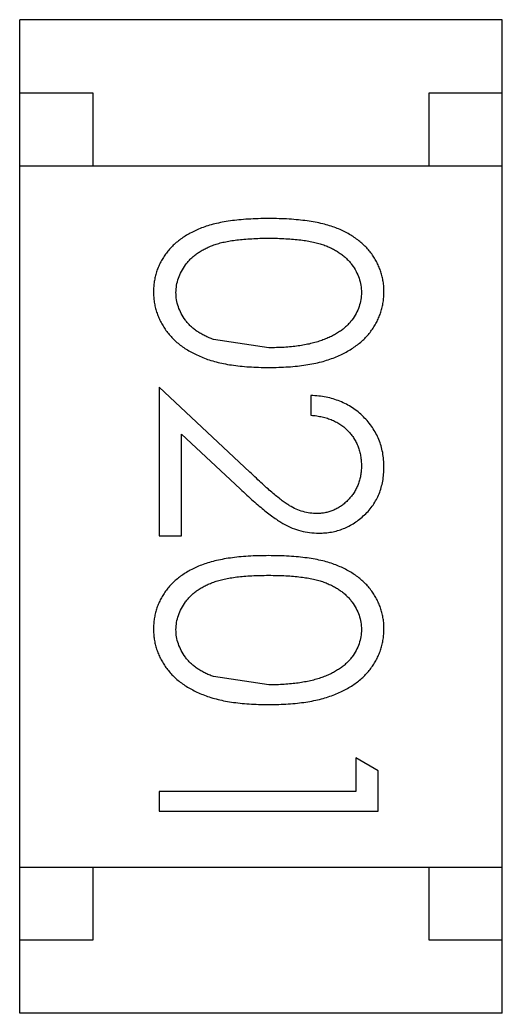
# Model space of a CAD drawing. Header units: inches. Extents: x -13 to 240, y -18 to 126.
# Drawn here: x 192.311 to 192.641, y 28.576 to 29.256 of the extents above; entities that cross this region are included whole.
import ezdxf

# ---------------------------------------------------------------- set-up
doc = ezdxf.new("R2010")
doc.units = ezdxf.units.IN
doc.header["$LTSCALE"] = 1.21
doc.header["$MEASUREMENT"] = 0
doc.layers.get('0').update_dxf_attribs({"linetype": 'CONTINUOUS'})

msp = doc.modelspace()

# ---------------------------------------------------------------- linework, layer by layer
at = {"color": 7, "linetype": 'Continuous'}
for p, q in [((192.31149, 28.57641), (192.31149, 29.25641)), ((192.64149, 29.25641), (192.31149, 29.25641)), ((192.64149, 28.57641), (192.64149, 29.25641)), ((192.31149, 29.20641), (192.36149, 29.20641)), ((192.36149, 29.20641), (192.36149, 29.15641)), ((192.59149, 29.15641), (192.59149, 29.20641)), ((192.59149, 29.20641), (192.64149, 29.20641)), ((192.31149, 29.15641), (192.64149, 29.15641)), ((192.48177, 29.03191), (192.44406, 29.03759)), ((192.40677, 29.00499), (192.40677, 28.90306)), ((192.46885, 28.94681), (192.40677, 29.00499)), ((192.51062, 28.99922), (192.51062, 28.98576)), ((192.42215, 28.90306), (192.42215, 28.97287)), ((192.42215, 28.97287), (192.46221, 28.93534)), ((192.40677, 28.90306), (192.42215, 28.90306)), ((192.48177, 28.80114), (192.44406, 28.80682)), ((192.54138, 28.75114), (192.54138, 28.72806)), ((192.55677, 28.74234), (192.54138, 28.75114)), ((192.55677, 28.7146), (192.55677, 28.74234)), ((192.40677, 28.72806), (192.40677, 28.7146)), ((192.54138, 28.72806), (192.40677, 28.72806)), ((192.40677, 28.7146), (192.55677, 28.7146)), ((192.31149, 28.67641), (192.64149, 28.67641)), ((192.36149, 28.67641), (192.36149, 28.62641)), ((192.59149, 28.62641), (192.59149, 28.67641)), ((192.36149, 28.62641), (192.31149, 28.62641)), ((192.64149, 28.62641), (192.59149, 28.62641)), ((192.64149, 28.57641), (192.31149, 28.57641))]:
    msp.add_line(p, q, dxfattribs=at)
for points, knots in [([(192.48171, 29.12037), (192.47932, 29.12036), (192.47468, 29.12033), (192.46792, 29.12002), (192.46156, 29.11953), (192.45562, 29.1188), (192.45009, 29.1179), (192.44494, 29.11685), (192.44022, 29.11552), (192.43588, 29.11402), (192.43188, 29.11232), (192.42816, 29.11046), (192.42469, 29.10845), (192.42149, 29.10626), (192.41852, 29.10397), (192.41579, 29.1015), (192.41336, 29.09884), (192.41116, 29.09605), (192.40924, 29.09312), (192.40755, 29.09011), (192.40609, 29.08702), (192.40496, 29.08382), (192.40405, 29.08055), (192.40339, 29.07719), (192.40298, 29.07374), (192.40294, 29.0714), (192.40292, 29.07022)], [0, 0, 0, 0, 0.068113, 0.132564, 0.193427, 0.250218, 0.303569, 0.353576, 0.400235, 0.443586, 0.484619, 0.524292, 0.56238, 0.599049, 0.63494, 0.669782, 0.704009, 0.737842, 0.771098, 0.803896, 0.836415, 0.868639, 0.900715, 0.933378, 0.966213, 1, 1, 1, 1]), ([(192.56062, 29.07022), (192.5606, 29.0714), (192.56056, 29.07374), (192.56015, 29.07719), (192.5595, 29.08056), (192.55854, 29.08385), (192.55739, 29.08707), (192.55593, 29.09018), (192.55421, 29.09321), (192.55226, 29.09617), (192.55004, 29.09897), (192.5476, 29.10165), (192.54487, 29.1041), (192.54192, 29.10644), (192.5387, 29.10858), (192.53527, 29.11062), (192.53156, 29.11244), (192.52759, 29.11411), (192.52329, 29.11559), (192.51859, 29.11686), (192.51348, 29.11799), (192.50794, 29.11883), (192.50197, 29.11952), (192.49559, 29.12003), (192.48878, 29.12033), (192.48411, 29.12036), (192.48171, 29.12037)], [0, 0, 0, 0, 0.033742, 0.066533, 0.099153, 0.13154, 0.164087, 0.196563, 0.229707, 0.263315, 0.297504, 0.331686, 0.366482, 0.4021, 0.438958, 0.476748, 0.515985, 0.556589, 0.599519, 0.645765, 0.695487, 0.748721, 0.805687, 0.866754, 0.931405, 1, 1, 1, 1]), ([(192.41831, 29.06977), (192.41839, 29.07142), (192.41856, 29.07473), (192.41986, 29.0796), (192.42193, 29.08434), (192.42431, 29.0881), (192.42661, 29.09095), (192.42853, 29.09301), (192.43068, 29.0949), (192.43299, 29.09668), (192.4355, 29.09831), (192.43822, 29.09977), (192.44112, 29.10113), (192.44423, 29.10237), (192.44764, 29.10347), (192.45141, 29.10439), (192.45555, 29.10515), (192.46006, 29.10583), (192.46496, 29.10628), (192.47023, 29.10664), (192.47588, 29.10689), (192.47977, 29.1069), (192.48177, 29.10691)], [0, 0, 0, 0, 0.060034, 0.120278, 0.182348, 0.247919, 0.281641, 0.315701, 0.350322, 0.385703, 0.421819, 0.459196, 0.497866, 0.538301, 0.58121, 0.628183, 0.679403, 0.734699, 0.794074, 0.858416, 0.927049, 1, 1, 1, 1]), ([(192.48177, 29.10691), (192.48378, 29.10691), (192.48769, 29.1069), (192.49335, 29.10663), (192.49863, 29.1063), (192.50353, 29.10577), (192.50806, 29.10518), (192.5122, 29.10434), (192.51596, 29.10344), (192.51937, 29.10234), (192.52248, 29.1011), (192.52539, 29.09975), (192.52809, 29.09825), (192.53059, 29.09661), (192.53292, 29.09487), (192.53505, 29.09298), (192.537, 29.09096), (192.53924, 29.0881), (192.5416, 29.08436), (192.54374, 29.07966), (192.54497, 29.07475), (192.54514, 29.07143), (192.54523, 29.06977)], [0, 0, 0, 0, 0.073302, 0.142286, 0.206253, 0.266017, 0.321612, 0.372532, 0.419497, 0.462398, 0.502825, 0.541489, 0.579034, 0.615143, 0.650298, 0.684912, 0.718701, 0.752189, 0.817245, 0.879117, 0.939613, 1, 1, 1, 1]), ([(192.40292, 29.07022), (192.40294, 29.06903), (192.40297, 29.06665), (192.40343, 29.06314), (192.40407, 29.0597), (192.40501, 29.05635), (192.40623, 29.0531), (192.40766, 29.0499), (192.40942, 29.04681), (192.4114, 29.04379), (192.41365, 29.0409), (192.41619, 29.03818), (192.41895, 29.03557), (192.42201, 29.03317), (192.42531, 29.03092), (192.42888, 29.02885), (192.43268, 29.02692), (192.43675, 29.02514), (192.44113, 29.02352), (192.44588, 29.02221), (192.45097, 29.02102), (192.45642, 29.02006), (192.46224, 29.01937), (192.46841, 29.01881), (192.47495, 29.01853), (192.47941, 29.01848), (192.48171, 29.01845)], [0, 0, 0, 0, 0.033824, 0.067298, 0.10028, 0.133019, 0.165736, 0.198792, 0.232372, 0.266409, 0.301016, 0.336196, 0.371972, 0.408574, 0.446394, 0.485225, 0.525372, 0.567224, 0.611081, 0.65775, 0.70702, 0.759235, 0.814484, 0.873227, 0.934937, 1, 1, 1, 1]), ([(192.48171, 29.01845), (192.48401, 29.01848), (192.4885, 29.01853), (192.49507, 29.01882), (192.50127, 29.01936), (192.50712, 29.0201), (192.51259, 29.02106), (192.51772, 29.02221), (192.52247, 29.02364), (192.52689, 29.02522), (192.53097, 29.02705), (192.53482, 29.02895), (192.53836, 29.03108), (192.54168, 29.03331), (192.5447, 29.03574), (192.54748, 29.03829), (192.55, 29.04101), (192.55223, 29.04389), (192.55422, 29.04687), (192.55592, 29.04996), (192.55738, 29.05313), (192.55855, 29.05639), (192.55949, 29.05972), (192.56015, 29.06315), (192.56055, 29.06666), (192.56059, 29.06903), (192.56062, 29.07022)], [0, 0, 0, 0, 0.065278, 0.127205, 0.186168, 0.241675, 0.294115, 0.343609, 0.390387, 0.434463, 0.476646, 0.517002, 0.555936, 0.593716, 0.630057, 0.665601, 0.700745, 0.734917, 0.768681, 0.802087, 0.834849, 0.867433, 0.900138, 0.932806, 0.966212, 1, 1, 1, 1]), ([(192.44406, 29.03759), (192.44301, 29.03798), (192.44096, 29.03874), (192.43803, 29.04007), (192.43531, 29.04153), (192.43278, 29.04313), (192.43047, 29.04488), (192.42833, 29.04673), (192.42642, 29.04874), (192.42418, 29.05155), (192.42182, 29.05524), (192.41983, 29.05994), (192.41851, 29.06479), (192.41838, 29.06811), (192.41831, 29.06977)], [0, 0, 0, 0, 0.075949, 0.148549, 0.218996, 0.286119, 0.351826, 0.416074, 0.478265, 0.540325, 0.660405, 0.774606, 0.887187, 1, 1, 1, 1]), ([(192.54523, 29.06977), (192.54514, 29.06813), (192.54497, 29.06485), (192.54373, 29.06), (192.54158, 29.05533), (192.53925, 29.05158), (192.53696, 29.04872), (192.53495, 29.04667), (192.53274, 29.04471), (192.53025, 29.04291), (192.52754, 29.04123), (192.52459, 29.03967), (192.52141, 29.03822), (192.51799, 29.0369), (192.51431, 29.03575), (192.51042, 29.03467), (192.50624, 29.03386), (192.50184, 29.03312), (192.49717, 29.03261), (192.49226, 29.03216), (192.4871, 29.03198), (192.48357, 29.03193), (192.48177, 29.03191)], [0, 0, 0, 0, 0.059689, 0.119507, 0.181075, 0.246162, 0.279894, 0.314468, 0.350403, 0.387474, 0.426147, 0.466624, 0.508745, 0.553328, 0.600058, 0.649177, 0.700552, 0.754894, 0.811825, 0.871514, 0.934319, 1, 1, 1, 1]), ([(192.56062, 28.9503), (192.56058, 28.95197), (192.56051, 28.95527), (192.55983, 28.9601), (192.55871, 28.96472), (192.55719, 28.96916), (192.55517, 28.97336), (192.55276, 28.97738), (192.5499, 28.98121), (192.54659, 28.98476), (192.54299, 28.98803), (192.53909, 28.9909), (192.53493, 28.99334), (192.53053, 28.99536), (192.52591, 28.997), (192.52102, 28.99815), (192.51591, 28.99896), (192.5124, 28.99913), (192.51062, 28.99922)], [0, 0, 0, 0, 0.06445, 0.126725, 0.187421, 0.247417, 0.306749, 0.366595, 0.427749, 0.490235, 0.553031, 0.614805, 0.676505, 0.738096, 0.801021, 0.864897, 0.931209, 1, 1, 1, 1]), ([(192.51062, 28.98576), (192.51195, 28.98563), (192.51456, 28.98538), (192.51833, 28.98463), (192.52188, 28.98369), (192.52521, 28.98246), (192.52829, 28.98094), (192.53115, 28.9792), (192.53379, 28.97721), (192.53616, 28.97495), (192.53829, 28.97249), (192.54016, 28.96987), (192.54174, 28.96709), (192.543, 28.96415), (192.54399, 28.96108), (192.54472, 28.95785), (192.54514, 28.95447), (192.5452, 28.95216), (192.54523, 28.95099)], [0, 0, 0, 0, 0.073648, 0.143686, 0.210962, 0.275557, 0.338064, 0.399311, 0.4594, 0.51934, 0.579024, 0.637809, 0.695959, 0.754122, 0.813113, 0.873453, 0.935561, 1, 1, 1, 1]), ([(192.54523, 28.95099), (192.5452, 28.94987), (192.54514, 28.94766), (192.54471, 28.94443), (192.54402, 28.94133), (192.54303, 28.93836), (192.54176, 28.93553), (192.54022, 28.93282), (192.53837, 28.93027), (192.53628, 28.92785), (192.53401, 28.92565), (192.53158, 28.92375), (192.52906, 28.9221), (192.52643, 28.92075), (192.52367, 28.91972), (192.52082, 28.919), (192.51786, 28.91853), (192.51585, 28.91848), (192.51482, 28.91845)], [0, 0, 0, 0, 0.068027, 0.133505, 0.19695, 0.26027, 0.322741, 0.384982, 0.448465, 0.513424, 0.578224, 0.640011, 0.700094, 0.760067, 0.819012, 0.877878, 0.938035, 1, 1, 1, 1]), ([(192.51602, 28.90499), (192.51751, 28.90503), (192.52043, 28.90512), (192.52474, 28.90569), (192.52889, 28.9067), (192.53291, 28.90803), (192.53675, 28.90984), (192.54045, 28.91201), (192.54402, 28.91454), (192.54737, 28.91748), (192.55051, 28.92068), (192.55318, 28.92423), (192.55549, 28.92797), (192.55741, 28.93196), (192.55883, 28.93622), (192.55985, 28.94071), (192.5605, 28.94542), (192.56058, 28.94865), (192.56062, 28.9503)], [0, 0, 0, 0, 0.06271, 0.123347, 0.183401, 0.242828, 0.302097, 0.36242, 0.423725, 0.487032, 0.550491, 0.612709, 0.674265, 0.73617, 0.799211, 0.863483, 0.930525, 1, 1, 1, 1]), ([(192.51482, 28.91845), (192.51319, 28.91851), (192.50996, 28.91864), (192.50517, 28.91967), (192.50052, 28.92138), (192.49671, 28.92336), (192.49359, 28.9254), (192.49091, 28.92729), (192.48798, 28.92964), (192.4847, 28.93229), (192.48116, 28.93537), (192.47731, 28.93883), (192.47317, 28.94268), (192.47033, 28.9454), (192.46885, 28.94681)], [0, 0, 0, 0, 0.088014, 0.174976, 0.2638, 0.355443, 0.406413, 0.465519, 0.533076, 0.609353, 0.693899, 0.787171, 0.889197, 1, 1, 1, 1]), ([(192.46221, 28.93534), (192.46375, 28.9339), (192.46672, 28.93113), (192.47107, 28.92718), (192.4752, 28.92362), (192.47908, 28.92043), (192.4827, 28.91757), (192.48609, 28.91511), (192.48924, 28.913), (192.49306, 28.91067), (192.49781, 28.90836), (192.50371, 28.90643), (192.50979, 28.9052), (192.51393, 28.90506), (192.51602, 28.90499)], [0, 0, 0, 0, 0.09953, 0.192079, 0.277712, 0.357454, 0.429648, 0.495771, 0.555538, 0.608657, 0.707578, 0.804328, 0.901298, 1, 1, 1, 1]), ([(192.48171, 28.8896), (192.47932, 28.88959), (192.47468, 28.88956), (192.46792, 28.88925), (192.46156, 28.88876), (192.45562, 28.88803), (192.45009, 28.88714), (192.44494, 28.88608), (192.44022, 28.88475), (192.43588, 28.88325), (192.43188, 28.88155), (192.42816, 28.87969), (192.42469, 28.87768), (192.42149, 28.8755), (192.41852, 28.8732), (192.41579, 28.87073), (192.41336, 28.86807), (192.41116, 28.86528), (192.40924, 28.86235), (192.40755, 28.85934), (192.40609, 28.85625), (192.40496, 28.85305), (192.40405, 28.84978), (192.40339, 28.84642), (192.40298, 28.84297), (192.40294, 28.84064), (192.40292, 28.83945)], [0, 0, 0, 0, 0.068113, 0.132564, 0.193427, 0.250218, 0.303569, 0.353576, 0.400235, 0.443586, 0.484619, 0.524292, 0.56238, 0.599049, 0.63494, 0.669782, 0.704009, 0.737842, 0.771098, 0.803896, 0.836415, 0.868639, 0.900715, 0.933378, 0.966213, 1, 1, 1, 1]), ([(192.56062, 28.83945), (192.5606, 28.84064), (192.56056, 28.84297), (192.56015, 28.84642), (192.5595, 28.84979), (192.55854, 28.85308), (192.55739, 28.8563), (192.55593, 28.85942), (192.55421, 28.86244), (192.55226, 28.8654), (192.55004, 28.8682), (192.5476, 28.87088), (192.54487, 28.87334), (192.54192, 28.87567), (192.5387, 28.87781), (192.53527, 28.87985), (192.53156, 28.88167), (192.52759, 28.88334), (192.52329, 28.88482), (192.51859, 28.8861), (192.51348, 28.88722), (192.50794, 28.88806), (192.50197, 28.88875), (192.49559, 28.88926), (192.48878, 28.88956), (192.48411, 28.88959), (192.48171, 28.8896)], [0, 0, 0, 0, 0.033742, 0.066533, 0.099153, 0.13154, 0.164087, 0.196563, 0.229707, 0.263315, 0.297504, 0.331686, 0.366482, 0.4021, 0.438958, 0.476748, 0.515985, 0.556589, 0.599519, 0.645765, 0.695487, 0.748721, 0.805687, 0.866754, 0.931405, 1, 1, 1, 1]), ([(192.41831, 28.839), (192.41839, 28.84065), (192.41856, 28.84396), (192.41986, 28.84883), (192.42193, 28.85357), (192.42431, 28.85733), (192.42661, 28.86018), (192.42853, 28.86224), (192.43068, 28.86413), (192.43299, 28.86591), (192.4355, 28.86754), (192.43822, 28.869), (192.44112, 28.87036), (192.44423, 28.8716), (192.44764, 28.8727), (192.45141, 28.87362), (192.45555, 28.87438), (192.46006, 28.87506), (192.46496, 28.87551), (192.47023, 28.87587), (192.47588, 28.87613), (192.47977, 28.87614), (192.48177, 28.87614)], [0, 0, 0, 0, 0.060034, 0.120278, 0.182348, 0.247919, 0.281641, 0.315701, 0.350322, 0.385703, 0.421819, 0.459196, 0.497866, 0.538301, 0.58121, 0.628183, 0.679403, 0.734699, 0.794074, 0.858416, 0.927049, 1, 1, 1, 1]), ([(192.48177, 28.87614), (192.48378, 28.87614), (192.48769, 28.87613), (192.49335, 28.87586), (192.49863, 28.87553), (192.50353, 28.875), (192.50806, 28.87441), (192.5122, 28.87357), (192.51596, 28.87267), (192.51937, 28.87157), (192.52248, 28.87033), (192.52539, 28.86898), (192.52809, 28.86748), (192.53059, 28.86585), (192.53292, 28.8641), (192.53505, 28.86221), (192.537, 28.86019), (192.53924, 28.85733), (192.5416, 28.85359), (192.54374, 28.84889), (192.54497, 28.84398), (192.54514, 28.84066), (192.54523, 28.839)], [0, 0, 0, 0, 0.073302, 0.142286, 0.206253, 0.266017, 0.321612, 0.372532, 0.419497, 0.462398, 0.502825, 0.541489, 0.579034, 0.615143, 0.650298, 0.684912, 0.718701, 0.752189, 0.817245, 0.879117, 0.939613, 1, 1, 1, 1]), ([(192.40292, 28.83945), (192.40294, 28.83826), (192.40297, 28.83588), (192.40343, 28.83237), (192.40407, 28.82893), (192.40501, 28.82558), (192.40623, 28.82233), (192.40766, 28.81913), (192.40942, 28.81604), (192.4114, 28.81302), (192.41365, 28.81014), (192.41619, 28.80741), (192.41895, 28.8048), (192.42201, 28.8024), (192.42531, 28.80015), (192.42888, 28.79808), (192.43268, 28.79615), (192.43675, 28.79437), (192.44113, 28.79275), (192.44588, 28.79144), (192.45097, 28.79026), (192.45642, 28.78929), (192.46224, 28.7886), (192.46841, 28.78804), (192.47495, 28.78776), (192.47941, 28.78771), (192.48171, 28.78768)], [0, 0, 0, 0, 0.033824, 0.067298, 0.10028, 0.133019, 0.165736, 0.198792, 0.232372, 0.266409, 0.301016, 0.336196, 0.371972, 0.408574, 0.446394, 0.485225, 0.525372, 0.567224, 0.611081, 0.65775, 0.70702, 0.759235, 0.814484, 0.873227, 0.934937, 1, 1, 1, 1]), ([(192.44406, 28.80682), (192.44301, 28.80721), (192.44096, 28.80797), (192.43803, 28.8093), (192.43531, 28.81076), (192.43278, 28.81236), (192.43047, 28.81411), (192.42833, 28.81596), (192.42642, 28.81797), (192.42418, 28.82078), (192.42182, 28.82447), (192.41983, 28.82917), (192.41851, 28.83402), (192.41838, 28.83734), (192.41831, 28.839)], [0, 0, 0, 0, 0.075949, 0.148549, 0.218996, 0.286119, 0.351826, 0.416074, 0.478265, 0.540325, 0.660405, 0.774606, 0.887187, 1, 1, 1, 1]), ([(192.48171, 28.78768), (192.48401, 28.78771), (192.4885, 28.78776), (192.49507, 28.78805), (192.50127, 28.78859), (192.50712, 28.78933), (192.51259, 28.79029), (192.51772, 28.79144), (192.52247, 28.79287), (192.52689, 28.79445), (192.53097, 28.79628), (192.53482, 28.79818), (192.53836, 28.80031), (192.54168, 28.80254), (192.5447, 28.80497), (192.54748, 28.80753), (192.55, 28.81024), (192.55223, 28.81312), (192.55422, 28.8161), (192.55592, 28.81919), (192.55738, 28.82236), (192.55855, 28.82562), (192.55949, 28.82895), (192.56015, 28.83238), (192.56055, 28.83589), (192.56059, 28.83826), (192.56062, 28.83945)], [0, 0, 0, 0, 0.065278, 0.127205, 0.186168, 0.241675, 0.294115, 0.343609, 0.390387, 0.434463, 0.476646, 0.517002, 0.555936, 0.593716, 0.630057, 0.665601, 0.700745, 0.734917, 0.768681, 0.802087, 0.834849, 0.867433, 0.900138, 0.932806, 0.966212, 1, 1, 1, 1]), ([(192.54523, 28.839), (192.54514, 28.83736), (192.54497, 28.83408), (192.54373, 28.82923), (192.54158, 28.82456), (192.53925, 28.82081), (192.53696, 28.81795), (192.53495, 28.8159), (192.53274, 28.81394), (192.53025, 28.81214), (192.52754, 28.81046), (192.52459, 28.8089), (192.52141, 28.80745), (192.51799, 28.80613), (192.51431, 28.80498), (192.51042, 28.8039), (192.50624, 28.80309), (192.50184, 28.80235), (192.49717, 28.80184), (192.49226, 28.80139), (192.4871, 28.80121), (192.48357, 28.80116), (192.48177, 28.80114)], [0, 0, 0, 0, 0.059689, 0.119507, 0.181075, 0.246162, 0.279894, 0.314468, 0.350403, 0.387474, 0.426147, 0.466624, 0.508745, 0.553328, 0.600058, 0.649177, 0.700552, 0.754894, 0.811825, 0.871514, 0.934319, 1, 1, 1, 1])]:
    msp.add_open_spline(points, degree=3, knots=knots, dxfattribs=at)

doc.saveas('drawing.dxf')
